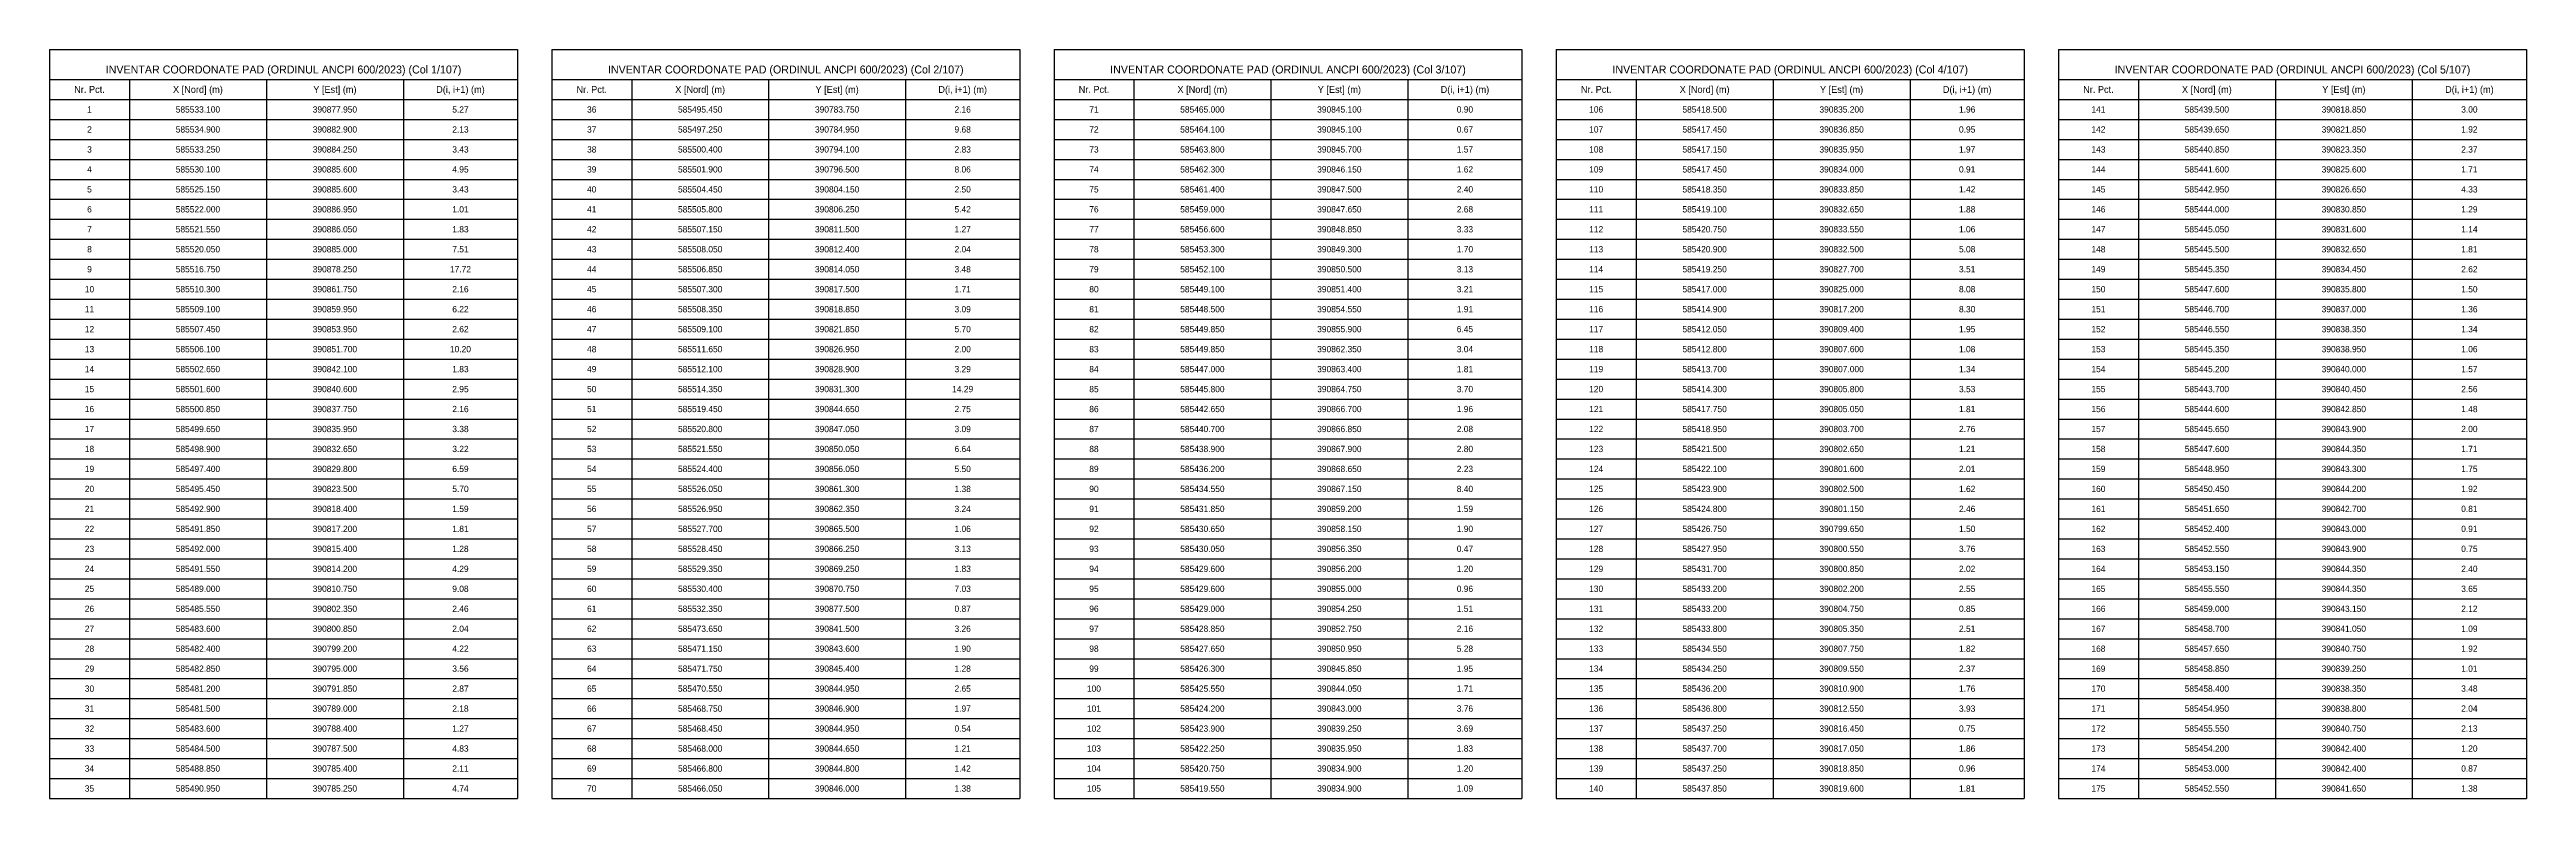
# Model space of a CAD drawing. Header units: metres. Extents: x 390541 to 400782, y 585056 to 585871.
# Drawn here: x 391372 to 391806, y 585739.8 to 585871.1 of the extents above; entities that cross this region are included whole.
import ezdxf
from ezdxf.enums import TextEntityAlignment as Align

# ---------------------------------------------------------------- set-up
doc = ezdxf.new("R2010")
doc.units = ezdxf.units.M
doc.layers.add('TABEL_PAD', color=7, linetype='Continuous')

msp = doc.modelspace()

# ---------------------------------------------------------------- linework, layer by layer
at = {"layer": 'TABEL_PAD', "color": 4}
for p, q in [((391372.04, 585871.06), (391454.04, 585871.06)), ((391372.04, 585871.06), (391372.04, 585739.81)), ((391454.04, 585871.06), (391454.04, 585739.81)), ((391460.04, 585871.06), (391542.04, 585871.06)), ((391460.04, 585871.06), (391460.04, 585739.81)), ((391542.04, 585871.06), (391542.04, 585739.81)), ((391548.04, 585871.06), (391630.04, 585871.06)), ((391548.04, 585871.06), (391548.04, 585739.81)), ((391630.04, 585871.06), (391630.04, 585739.81)), ((391636.04, 585871.06), (391718.04, 585871.06)), ((391636.04, 585871.06), (391636.04, 585739.81)), ((391718.04, 585871.06), (391718.04, 585739.81)), ((391724.04, 585871.06), (391806.04, 585871.06)), ((391724.04, 585871.06), (391724.04, 585739.81)), ((391806.04, 585871.06), (391806.04, 585739.81)), ((391372.04, 585865.81), (391454.04, 585865.81)), ((391386.04, 585865.81), (391386.04, 585739.81)), ((391410.04, 585865.81), (391410.04, 585739.81)), ((391434.04, 585865.81), (391434.04, 585739.81)), ((391460.04, 585865.81), (391542.04, 585865.81)), ((391474.04, 585865.81), (391474.04, 585739.81)), ((391498.04, 585865.81), (391498.04, 585739.81)), ((391522.04, 585865.81), (391522.04, 585739.81)), ((391548.04, 585865.81), (391630.04, 585865.81)), ((391562.04, 585865.81), (391562.04, 585739.81)), ((391586.04, 585865.81), (391586.04, 585739.81)), ((391610.04, 585865.81), (391610.04, 585739.81)), ((391636.04, 585865.81), (391718.04, 585865.81)), ((391650.04, 585865.81), (391650.04, 585739.81)), ((391674.04, 585865.81), (391674.04, 585739.81)), ((391698.04, 585865.81), (391698.04, 585739.81)), ((391724.04, 585865.81), (391806.04, 585865.81)), ((391738.04, 585865.81), (391738.04, 585739.81)), ((391762.04, 585865.81), (391762.04, 585739.81)), ((391786.04, 585865.81), (391786.04, 585739.81)), ((391372.04, 585862.31), (391454.04, 585862.31)), ((391460.04, 585862.31), (391542.04, 585862.31)), ((391548.04, 585862.31), (391630.04, 585862.31)), ((391636.04, 585862.31), (391718.04, 585862.31)), ((391724.04, 585862.31), (391806.04, 585862.31))]:
    msp.add_line(p, q, dxfattribs=at)
at = {"layer": 'TABEL_PAD', "color": 7}
for p, q in [((391372.04, 585858.81), (391454.04, 585858.81)), ((391460.04, 585858.81), (391542.04, 585858.81)), ((391548.04, 585858.81), (391630.04, 585858.81)), ((391636.04, 585858.81), (391718.04, 585858.81)), ((391724.04, 585858.81), (391806.04, 585858.81)), ((391372.04, 585855.31), (391454.04, 585855.31)), ((391460.04, 585855.31), (391542.04, 585855.31)), ((391548.04, 585855.31), (391630.04, 585855.31)), ((391636.04, 585855.31), (391718.04, 585855.31)), ((391724.04, 585855.31), (391806.04, 585855.31)), ((391372.04, 585851.81), (391454.04, 585851.81)), ((391372.04, 585848.31), (391454.04, 585848.31)), ((391460.04, 585851.81), (391542.04, 585851.81)), ((391460.04, 585848.31), (391542.04, 585848.31)), ((391548.04, 585851.81), (391630.04, 585851.81)), ((391548.04, 585848.31), (391630.04, 585848.31)), ((391636.04, 585851.81), (391718.04, 585851.81)), ((391636.04, 585848.31), (391718.04, 585848.31)), ((391724.04, 585851.81), (391806.04, 585851.81)), ((391724.04, 585848.31), (391806.04, 585848.31)), ((391372.04, 585844.81), (391454.04, 585844.81)), ((391460.04, 585844.81), (391542.04, 585844.81)), ((391548.04, 585844.81), (391630.04, 585844.81)), ((391636.04, 585844.81), (391718.04, 585844.81)), ((391724.04, 585844.81), (391806.04, 585844.81)), ((391372.04, 585841.31), (391454.04, 585841.31)), ((391460.04, 585841.31), (391542.04, 585841.31)), ((391548.04, 585841.31), (391630.04, 585841.31)), ((391636.04, 585841.31), (391718.04, 585841.31)), ((391724.04, 585841.31), (391806.04, 585841.31)), ((391372.04, 585837.81), (391454.04, 585837.81)), ((391460.04, 585837.81), (391542.04, 585837.81)), ((391548.04, 585837.81), (391630.04, 585837.81)), ((391636.04, 585837.81), (391718.04, 585837.81)), ((391724.04, 585837.81), (391806.04, 585837.81)), ((391372.04, 585834.31), (391454.04, 585834.31)), ((391372.04, 585830.81), (391454.04, 585830.81)), ((391460.04, 585834.31), (391542.04, 585834.31)), ((391460.04, 585830.81), (391542.04, 585830.81)), ((391548.04, 585834.31), (391630.04, 585834.31)), ((391548.04, 585830.81), (391630.04, 585830.81)), ((391636.04, 585834.31), (391718.04, 585834.31)), ((391636.04, 585830.81), (391718.04, 585830.81)), ((391724.04, 585834.31), (391806.04, 585834.31)), ((391724.04, 585830.81), (391806.04, 585830.81)), ((391372.04, 585827.31), (391454.04, 585827.31)), ((391460.04, 585827.31), (391542.04, 585827.31)), ((391548.04, 585827.31), (391630.04, 585827.31)), ((391636.04, 585827.31), (391718.04, 585827.31)), ((391724.04, 585827.31), (391806.04, 585827.31)), ((391372.04, 585823.81), (391454.04, 585823.81)), ((391460.04, 585823.81), (391542.04, 585823.81)), ((391548.04, 585823.81), (391630.04, 585823.81)), ((391636.04, 585823.81), (391718.04, 585823.81)), ((391724.04, 585823.81), (391806.04, 585823.81)), ((391372.04, 585820.31), (391454.04, 585820.31)), ((391460.04, 585820.31), (391542.04, 585820.31)), ((391548.04, 585820.31), (391630.04, 585820.31)), ((391636.04, 585820.31), (391718.04, 585820.31)), ((391724.04, 585820.31), (391806.04, 585820.31)), ((391372.04, 585816.81), (391454.04, 585816.81)), ((391372.04, 585813.31), (391454.04, 585813.31)), ((391460.04, 585816.81), (391542.04, 585816.81)), ((391460.04, 585813.31), (391542.04, 585813.31)), ((391548.04, 585816.81), (391630.04, 585816.81)), ((391548.04, 585813.31), (391630.04, 585813.31)), ((391636.04, 585816.81), (391718.04, 585816.81)), ((391636.04, 585813.31), (391718.04, 585813.31)), ((391724.04, 585816.81), (391806.04, 585816.81)), ((391724.04, 585813.31), (391806.04, 585813.31)), ((391372.04, 585809.81), (391454.04, 585809.81)), ((391460.04, 585809.81), (391542.04, 585809.81)), ((391548.04, 585809.81), (391630.04, 585809.81)), ((391636.04, 585809.81), (391718.04, 585809.81)), ((391724.04, 585809.81), (391806.04, 585809.81)), ((391372.04, 585806.31), (391454.04, 585806.31)), ((391460.04, 585806.31), (391542.04, 585806.31)), ((391548.04, 585806.31), (391630.04, 585806.31)), ((391636.04, 585806.31), (391718.04, 585806.31)), ((391724.04, 585806.31), (391806.04, 585806.31)), ((391372.04, 585802.81), (391454.04, 585802.81)), ((391460.04, 585802.81), (391542.04, 585802.81)), ((391548.04, 585802.81), (391630.04, 585802.81)), ((391636.04, 585802.81), (391718.04, 585802.81)), ((391724.04, 585802.81), (391806.04, 585802.81)), ((391372.04, 585799.31), (391454.04, 585799.31)), ((391460.04, 585799.31), (391542.04, 585799.31)), ((391548.04, 585799.31), (391630.04, 585799.31)), ((391636.04, 585799.31), (391718.04, 585799.31)), ((391724.04, 585799.31), (391806.04, 585799.31)), ((391372.04, 585795.81), (391454.04, 585795.81)), ((391372.04, 585792.31), (391454.04, 585792.31)), ((391460.04, 585795.81), (391542.04, 585795.81)), ((391460.04, 585792.31), (391542.04, 585792.31)), ((391548.04, 585795.81), (391630.04, 585795.81)), ((391548.04, 585792.31), (391630.04, 585792.31)), ((391636.04, 585795.81), (391718.04, 585795.81)), ((391636.04, 585792.31), (391718.04, 585792.31)), ((391724.04, 585795.81), (391806.04, 585795.81)), ((391724.04, 585792.31), (391806.04, 585792.31)), ((391372.04, 585788.81), (391454.04, 585788.81)), ((391460.04, 585788.81), (391542.04, 585788.81)), ((391548.04, 585788.81), (391630.04, 585788.81)), ((391636.04, 585788.81), (391718.04, 585788.81)), ((391724.04, 585788.81), (391806.04, 585788.81)), ((391372.04, 585785.31), (391454.04, 585785.31)), ((391460.04, 585785.31), (391542.04, 585785.31)), ((391548.04, 585785.31), (391630.04, 585785.31)), ((391636.04, 585785.31), (391718.04, 585785.31)), ((391724.04, 585785.31), (391806.04, 585785.31)), ((391372.04, 585781.81), (391454.04, 585781.81)), ((391460.04, 585781.81), (391542.04, 585781.81)), ((391548.04, 585781.81), (391630.04, 585781.81)), ((391636.04, 585781.81), (391718.04, 585781.81)), ((391724.04, 585781.81), (391806.04, 585781.81)), ((391372.04, 585778.31), (391454.04, 585778.31)), ((391372.04, 585774.81), (391454.04, 585774.81)), ((391460.04, 585778.31), (391542.04, 585778.31)), ((391460.04, 585774.81), (391542.04, 585774.81)), ((391548.04, 585778.31), (391630.04, 585778.31)), ((391548.04, 585774.81), (391630.04, 585774.81)), ((391636.04, 585778.31), (391718.04, 585778.31)), ((391636.04, 585774.81), (391718.04, 585774.81)), ((391724.04, 585778.31), (391806.04, 585778.31)), ((391724.04, 585774.81), (391806.04, 585774.81)), ((391372.04, 585771.31), (391454.04, 585771.31)), ((391460.04, 585771.31), (391542.04, 585771.31)), ((391548.04, 585771.31), (391630.04, 585771.31)), ((391636.04, 585771.31), (391718.04, 585771.31)), ((391724.04, 585771.31), (391806.04, 585771.31)), ((391372.04, 585767.81), (391454.04, 585767.81)), ((391460.04, 585767.81), (391542.04, 585767.81)), ((391548.04, 585767.81), (391630.04, 585767.81)), ((391636.04, 585767.81), (391718.04, 585767.81)), ((391724.04, 585767.81), (391806.04, 585767.81)), ((391372.04, 585764.31), (391454.04, 585764.31)), ((391460.04, 585764.31), (391542.04, 585764.31)), ((391548.04, 585764.31), (391630.04, 585764.31)), ((391636.04, 585764.31), (391718.04, 585764.31)), ((391724.04, 585764.31), (391806.04, 585764.31)), ((391372.04, 585760.81), (391454.04, 585760.81)), ((391372.04, 585757.31), (391454.04, 585757.31)), ((391460.04, 585760.81), (391542.04, 585760.81)), ((391460.04, 585757.31), (391542.04, 585757.31)), ((391548.04, 585760.81), (391630.04, 585760.81)), ((391548.04, 585757.31), (391630.04, 585757.31)), ((391636.04, 585760.81), (391718.04, 585760.81)), ((391636.04, 585757.31), (391718.04, 585757.31)), ((391724.04, 585760.81), (391806.04, 585760.81)), ((391724.04, 585757.31), (391806.04, 585757.31)), ((391372.04, 585753.81), (391454.04, 585753.81)), ((391460.04, 585753.81), (391542.04, 585753.81)), ((391548.04, 585753.81), (391630.04, 585753.81)), ((391636.04, 585753.81), (391718.04, 585753.81)), ((391724.04, 585753.81), (391806.04, 585753.81)), ((391372.04, 585750.31), (391454.04, 585750.31)), ((391460.04, 585750.31), (391542.04, 585750.31)), ((391548.04, 585750.31), (391630.04, 585750.31)), ((391636.04, 585750.31), (391718.04, 585750.31)), ((391724.04, 585750.31), (391806.04, 585750.31)), ((391372.04, 585746.81), (391454.04, 585746.81)), ((391460.04, 585746.81), (391542.04, 585746.81)), ((391548.04, 585746.81), (391630.04, 585746.81)), ((391636.04, 585746.81), (391718.04, 585746.81)), ((391724.04, 585746.81), (391806.04, 585746.81)), ((391372.04, 585743.31), (391454.04, 585743.31)), ((391372.04, 585739.81), (391454.04, 585739.81)), ((391460.04, 585743.31), (391542.04, 585743.31)), ((391460.04, 585739.81), (391542.04, 585739.81)), ((391548.04, 585743.31), (391630.04, 585743.31)), ((391548.04, 585739.81), (391630.04, 585739.81)), ((391636.04, 585743.31), (391718.04, 585743.31)), ((391636.04, 585739.81), (391718.04, 585739.81)), ((391724.04, 585743.31), (391806.04, 585743.31)), ((391724.04, 585739.81), (391806.04, 585739.81))]:
    msp.add_line(p, q, dxfattribs=at)

# ---------------------------------------------------------------- texts
for s, height, p in [('INVENTAR COORDONATE PAD (ORDINUL ANCPI 600/2023) (Col 1/107)', 1.4, (391413.04, 585867.56)), ('INVENTAR COORDONATE PAD (ORDINUL ANCPI 600/2023) (Col 2/107)', 1.4, (391501.04, 585867.56)), ('INVENTAR COORDONATE PAD (ORDINUL ANCPI 600/2023) (Col 3/107)', 1.4, (391589.04, 585867.56)), ('INVENTAR COORDONATE PAD (ORDINUL ANCPI 600/2023) (Col 4/107)', 1.4, (391677.04, 585867.56)), ('INVENTAR COORDONATE PAD (ORDINUL ANCPI 600/2023) (Col 5/107)', 1.4, (391765.04, 585867.56)), ('1', 1.1, (391379.04, 585860.56)), ('585533.100', 1.1, (391398.04, 585860.56)), ('390877.950', 1.1, (391422.04, 585860.56)), ('5.27', 1.1, (391444.04, 585860.56)), ('36', 1.1, (391467.04, 585860.56)), ('585495.450', 1.1, (391486.04, 585860.56)), ('390783.750', 1.1, (391510.04, 585860.56)), ('2.16', 1.1, (391532.04, 585860.56)), ('71', 1.1, (391555.04, 585860.56)), ('585465.000', 1.1, (391574.04, 585860.56)), ('390845.100', 1.1, (391598.04, 585860.56)), ('0.90', 1.1, (391620.04, 585860.56)), ('106', 1.1, (391643.04, 585860.56)), ('585418.500', 1.1, (391662.04, 585860.56)), ('390835.200', 1.1, (391686.04, 585860.56)), ('1.96', 1.1, (391708.04, 585860.56)), ('141', 1.1, (391731.04, 585860.56)), ('585439.500', 1.1, (391750.04, 585860.56)), ('390818.850', 1.1, (391774.04, 585860.56)), ('3.00', 1.1, (391796.04, 585860.56)), ('2', 1.1, (391379.04, 585857.06)), ('585534.900', 1.1, (391398.04, 585857.06)), ('390882.900', 1.1, (391422.04, 585857.06)), ('2.13', 1.1, (391444.04, 585857.06)), ('37', 1.1, (391467.04, 585857.06)), ('585497.250', 1.1, (391486.04, 585857.06)), ('390784.950', 1.1, (391510.04, 585857.06)), ('9.68', 1.1, (391532.04, 585857.06)), ('72', 1.1, (391555.04, 585857.06)), ('585464.100', 1.1, (391574.04, 585857.06)), ('390845.100', 1.1, (391598.04, 585857.06)), ('0.67', 1.1, (391620.04, 585857.06)), ('107', 1.1, (391643.04, 585857.06)), ('585417.450', 1.1, (391662.04, 585857.06)), ('390836.850', 1.1, (391686.04, 585857.06)), ('0.95', 1.1, (391708.04, 585857.06)), ('142', 1.1, (391731.04, 585857.06)), ('585439.650', 1.1, (391750.04, 585857.06)), ('390821.850', 1.1, (391774.04, 585857.06)), ('1.92', 1.1, (391796.04, 585857.06)), ('3', 1.1, (391379.04, 585853.56)), ('585533.250', 1.1, (391398.04, 585853.56)), ('390884.250', 1.1, (391422.04, 585853.56)), ('3.43', 1.1, (391444.04, 585853.56)), ('38', 1.1, (391467.04, 585853.56)), ('585500.400', 1.1, (391486.04, 585853.56)), ('390794.100', 1.1, (391510.04, 585853.56)), ('2.83', 1.1, (391532.04, 585853.56)), ('73', 1.1, (391555.04, 585853.56)), ('585463.800', 1.1, (391574.04, 585853.56)), ('390845.700', 1.1, (391598.04, 585853.56)), ('1.57', 1.1, (391620.04, 585853.56)), ('108', 1.1, (391643.04, 585853.56)), ('585417.150', 1.1, (391662.04, 585853.56)), ('390835.950', 1.1, (391686.04, 585853.56)), ('1.97', 1.1, (391708.04, 585853.56)), ('143', 1.1, (391731.04, 585853.56)), ('585440.850', 1.1, (391750.04, 585853.56)), ('390823.350', 1.1, (391774.04, 585853.56)), ('2.37', 1.1, (391796.04, 585853.56)), ('4', 1.1, (391379.04, 585850.06)), ('585530.100', 1.1, (391398.04, 585850.06)), ('390885.600', 1.1, (391422.04, 585850.06)), ('4.95', 1.1, (391444.04, 585850.06)), ('39', 1.1, (391467.04, 585850.06)), ('585501.900', 1.1, (391486.04, 585850.06)), ('390796.500', 1.1, (391510.04, 585850.06)), ('8.06', 1.1, (391532.04, 585850.06)), ('74', 1.1, (391555.04, 585850.06)), ('585462.300', 1.1, (391574.04, 585850.06)), ('390846.150', 1.1, (391598.04, 585850.06)), ('1.62', 1.1, (391620.04, 585850.06)), ('109', 1.1, (391643.04, 585850.06)), ('585417.450', 1.1, (391662.04, 585850.06)), ('390834.000', 1.1, (391686.04, 585850.06)), ('0.91', 1.1, (391708.04, 585850.06)), ('144', 1.1, (391731.04, 585850.06)), ('585441.600', 1.1, (391750.04, 585850.06)), ('390825.600', 1.1, (391774.04, 585850.06)), ('1.71', 1.1, (391796.04, 585850.06)), ('5', 1.1, (391379.04, 585846.56)), ('6', 1.1, (391379.04, 585843.06)), ('585525.150', 1.1, (391398.04, 585846.56)), ('585522.000', 1.1, (391398.04, 585843.06)), ('390885.600', 1.1, (391422.04, 585846.56)), ('390886.950', 1.1, (391422.04, 585843.06)), ('3.43', 1.1, (391444.04, 585846.56)), ('1.01', 1.1, (391444.04, 585843.06)), ('40', 1.1, (391467.04, 585846.56)), ('41', 1.1, (391467.04, 585843.06)), ('585504.450', 1.1, (391486.04, 585846.56)), ('585505.800', 1.1, (391486.04, 585843.06)), ('390804.150', 1.1, (391510.04, 585846.56)), ('390806.250', 1.1, (391510.04, 585843.06)), ('5.42', 1.1, (391532.04, 585843.06)), ('2.50', 1.1, (391532.04, 585846.56)), ('75', 1.1, (391555.04, 585846.56)), ('76', 1.1, (391555.04, 585843.06)), ('585461.400', 1.1, (391574.04, 585846.56)), ('585459.000', 1.1, (391574.04, 585843.06)), ('390847.500', 1.1, (391598.04, 585846.56)), ('390847.650', 1.1, (391598.04, 585843.06)), ('2.40', 1.1, (391620.04, 585846.56)), ('2.68', 1.1, (391620.04, 585843.06)), ('110', 1.1, (391643.04, 585846.56)), ('111', 1.1, (391643.04, 585843.06)), ('585418.350', 1.1, (391662.04, 585846.56)), ('585419.100', 1.1, (391662.04, 585843.06)), ('390833.850', 1.1, (391686.04, 585846.56)), ('390832.650', 1.1, (391686.04, 585843.06)), ('1.42', 1.1, (391708.04, 585846.56)), ('1.88', 1.1, (391708.04, 585843.06)), ('145', 1.1, (391731.04, 585846.56)), ('146', 1.1, (391731.04, 585843.06)), ('585442.950', 1.1, (391750.04, 585846.56)), ('585444.000', 1.1, (391750.04, 585843.06)), ('390826.650', 1.1, (391774.04, 585846.56)), ('390830.850', 1.1, (391774.04, 585843.06)), ('4.33', 1.1, (391796.04, 585846.56)), ('1.29', 1.1, (391796.04, 585843.06)), ('7', 1.1, (391379.04, 585839.56)), ('585521.550', 1.1, (391398.04, 585839.56)), ('390886.050', 1.1, (391422.04, 585839.56)), ('1.83', 1.1, (391444.04, 585839.56)), ('42', 1.1, (391467.04, 585839.56)), ('585507.150', 1.1, (391486.04, 585839.56)), ('390811.500', 1.1, (391510.04, 585839.56)), ('1.27', 1.1, (391532.04, 585839.56)), ('77', 1.1, (391555.04, 585839.56)), ('585456.600', 1.1, (391574.04, 585839.56)), ('390848.850', 1.1, (391598.04, 585839.56)), ('3.33', 1.1, (391620.04, 585839.56)), ('112', 1.1, (391643.04, 585839.56)), ('585420.750', 1.1, (391662.04, 585839.56)), ('390833.550', 1.1, (391686.04, 585839.56)), ('1.06', 1.1, (391708.04, 585839.56)), ('147', 1.1, (391731.04, 585839.56)), ('585445.050', 1.1, (391750.04, 585839.56)), ('390831.600', 1.1, (391774.04, 585839.56)), ('1.14', 1.1, (391796.04, 585839.56)), ('8', 1.1, (391379.04, 585836.06)), ('585520.050', 1.1, (391398.04, 585836.06)), ('390885.000', 1.1, (391422.04, 585836.06)), ('7.51', 1.1, (391444.04, 585836.06)), ('43', 1.1, (391467.04, 585836.06)), ('585508.050', 1.1, (391486.04, 585836.06)), ('390812.400', 1.1, (391510.04, 585836.06)), ('2.04', 1.1, (391532.04, 585836.06)), ('78', 1.1, (391555.04, 585836.06)), ('585453.300', 1.1, (391574.04, 585836.06)), ('390849.300', 1.1, (391598.04, 585836.06)), ('1.70', 1.1, (391620.04, 585836.06)), ('113', 1.1, (391643.04, 585836.06)), ('585420.900', 1.1, (391662.04, 585836.06)), ('390832.500', 1.1, (391686.04, 585836.06)), ('5.08', 1.1, (391708.04, 585836.06)), ('148', 1.1, (391731.04, 585836.06)), ('585445.500', 1.1, (391750.04, 585836.06)), ('390832.650', 1.1, (391774.04, 585836.06)), ('1.81', 1.1, (391796.04, 585836.06)), ('9', 1.1, (391379.04, 585832.56)), ('585516.750', 1.1, (391398.04, 585832.56)), ('390878.250', 1.1, (391422.04, 585832.56)), ('17.72', 1.1, (391444.04, 585832.56)), ('44', 1.1, (391467.04, 585832.56)), ('585506.850', 1.1, (391486.04, 585832.56)), ('390814.050', 1.1, (391510.04, 585832.56)), ('3.48', 1.1, (391532.04, 585832.56)), ('79', 1.1, (391555.04, 585832.56)), ('585452.100', 1.1, (391574.04, 585832.56)), ('390850.500', 1.1, (391598.04, 585832.56)), ('3.13', 1.1, (391620.04, 585832.56)), ('114', 1.1, (391643.04, 585832.56)), ('585419.250', 1.1, (391662.04, 585832.56)), ('390827.700', 1.1, (391686.04, 585832.56)), ('3.51', 1.1, (391708.04, 585832.56)), ('149', 1.1, (391731.04, 585832.56)), ('585445.350', 1.1, (391750.04, 585832.56)), ('390834.450', 1.1, (391774.04, 585832.56)), ('2.62', 1.1, (391796.04, 585832.56)), ('10', 1.1, (391379.04, 585829.06)), ('585510.300', 1.1, (391398.04, 585829.06)), ('390861.750', 1.1, (391422.04, 585829.06)), ('2.16', 1.1, (391444.04, 585829.06)), ('45', 1.1, (391467.04, 585829.06)), ('585507.300', 1.1, (391486.04, 585829.06)), ('390817.500', 1.1, (391510.04, 585829.06)), ('1.71', 1.1, (391532.04, 585829.06)), ('80', 1.1, (391555.04, 585829.06)), ('585449.100', 1.1, (391574.04, 585829.06)), ('390851.400', 1.1, (391598.04, 585829.06)), ('3.21', 1.1, (391620.04, 585829.06)), ('115', 1.1, (391643.04, 585829.06)), ('585417.000', 1.1, (391662.04, 585829.06)), ('390825.000', 1.1, (391686.04, 585829.06)), ('8.08', 1.1, (391708.04, 585829.06)), ('150', 1.1, (391731.04, 585829.06)), ('585447.600', 1.1, (391750.04, 585829.06)), ('390835.800', 1.1, (391774.04, 585829.06)), ('1.50', 1.1, (391796.04, 585829.06)), ('11', 1.1, (391379.04, 585825.56)), ('12', 1.1, (391379.04, 585822.06)), ('585509.100', 1.1, (391398.04, 585825.56)), ('585507.450', 1.1, (391398.04, 585822.06)), ('390859.950', 1.1, (391422.04, 585825.56)), ('390853.950', 1.1, (391422.04, 585822.06)), ('6.22', 1.1, (391444.04, 585825.56)), ('2.62', 1.1, (391444.04, 585822.06)), ('46', 1.1, (391467.04, 585825.56)), ('47', 1.1, (391467.04, 585822.06)), ('585508.350', 1.1, (391486.04, 585825.56)), ('585509.100', 1.1, (391486.04, 585822.06)), ('390818.850', 1.1, (391510.04, 585825.56)), ('390821.850', 1.1, (391510.04, 585822.06)), ('3.09', 1.1, (391532.04, 585825.56)), ('5.70', 1.1, (391532.04, 585822.06)), ('81', 1.1, (391555.04, 585825.56)), ('82', 1.1, (391555.04, 585822.06)), ('585448.500', 1.1, (391574.04, 585825.56)), ('585449.850', 1.1, (391574.04, 585822.06)), ('390854.550', 1.1, (391598.04, 585825.56)), ('390855.900', 1.1, (391598.04, 585822.06)), ('6.45', 1.1, (391620.04, 585822.06)), ('1.91', 1.1, (391620.04, 585825.56)), ('116', 1.1, (391643.04, 585825.56)), ('117', 1.1, (391643.04, 585822.06)), ('585414.900', 1.1, (391662.04, 585825.56)), ('585412.050', 1.1, (391662.04, 585822.06)), ('390817.200', 1.1, (391686.04, 585825.56)), ('390809.400', 1.1, (391686.04, 585822.06)), ('8.30', 1.1, (391708.04, 585825.56)), ('1.95', 1.1, (391708.04, 585822.06)), ('151', 1.1, (391731.04, 585825.56)), ('152', 1.1, (391731.04, 585822.06)), ('585446.700', 1.1, (391750.04, 585825.56)), ('585446.550', 1.1, (391750.04, 585822.06)), ('390837.000', 1.1, (391774.04, 585825.56)), ('390838.350', 1.1, (391774.04, 585822.06)), ('1.36', 1.1, (391796.04, 585825.56)), ('1.34', 1.1, (391796.04, 585822.06)), ('13', 1.1, (391379.04, 585818.56)), ('585506.100', 1.1, (391398.04, 585818.56)), ('390851.700', 1.1, (391422.04, 585818.56)), ('10.20', 1.1, (391444.04, 585818.56)), ('48', 1.1, (391467.04, 585818.56)), ('585511.650', 1.1, (391486.04, 585818.56)), ('390826.950', 1.1, (391510.04, 585818.56)), ('2.00', 1.1, (391532.04, 585818.56)), ('83', 1.1, (391555.04, 585818.56)), ('585449.850', 1.1, (391574.04, 585818.56)), ('390862.350', 1.1, (391598.04, 585818.56)), ('3.04', 1.1, (391620.04, 585818.56)), ('118', 1.1, (391643.04, 585818.56)), ('585412.800', 1.1, (391662.04, 585818.56)), ('390807.600', 1.1, (391686.04, 585818.56)), ('1.08', 1.1, (391708.04, 585818.56)), ('153', 1.1, (391731.04, 585818.56)), ('585445.350', 1.1, (391750.04, 585818.56)), ('390838.950', 1.1, (391774.04, 585818.56)), ('1.06', 1.1, (391796.04, 585818.56)), ('14', 1.1, (391379.04, 585815.06)), ('585502.650', 1.1, (391398.04, 585815.06)), ('390842.100', 1.1, (391422.04, 585815.06)), ('1.83', 1.1, (391444.04, 585815.06)), ('49', 1.1, (391467.04, 585815.06)), ('585512.100', 1.1, (391486.04, 585815.06)), ('390828.900', 1.1, (391510.04, 585815.06)), ('3.29', 1.1, (391532.04, 585815.06)), ('84', 1.1, (391555.04, 585815.06)), ('585447.000', 1.1, (391574.04, 585815.06)), ('390863.400', 1.1, (391598.04, 585815.06)), ('1.81', 1.1, (391620.04, 585815.06)), ('119', 1.1, (391643.04, 585815.06)), ('585413.700', 1.1, (391662.04, 585815.06)), ('390807.000', 1.1, (391686.04, 585815.06)), ('1.34', 1.1, (391708.04, 585815.06)), ('154', 1.1, (391731.04, 585815.06)), ('585445.200', 1.1, (391750.04, 585815.06)), ('390840.000', 1.1, (391774.04, 585815.06)), ('1.57', 1.1, (391796.04, 585815.06)), ('15', 1.1, (391379.04, 585811.56)), ('585501.600', 1.1, (391398.04, 585811.56)), ('390840.600', 1.1, (391422.04, 585811.56)), ('2.95', 1.1, (391444.04, 585811.56)), ('50', 1.1, (391467.04, 585811.56)), ('585514.350', 1.1, (391486.04, 585811.56)), ('390831.300', 1.1, (391510.04, 585811.56)), ('14.29', 1.1, (391532.04, 585811.56)), ('85', 1.1, (391555.04, 585811.56)), ('585445.800', 1.1, (391574.04, 585811.56)), ('390864.750', 1.1, (391598.04, 585811.56)), ('3.70', 1.1, (391620.04, 585811.56)), ('120', 1.1, (391643.04, 585811.56)), ('585414.300', 1.1, (391662.04, 585811.56)), ('390805.800', 1.1, (391686.04, 585811.56)), ('3.53', 1.1, (391708.04, 585811.56)), ('155', 1.1, (391731.04, 585811.56)), ('585443.700', 1.1, (391750.04, 585811.56)), ('390840.450', 1.1, (391774.04, 585811.56)), ('2.56', 1.1, (391796.04, 585811.56)), ('16', 1.1, (391379.04, 585808.06)), ('17', 1.1, (391379.04, 585804.56)), ('585500.850', 1.1, (391398.04, 585808.06)), ('585499.650', 1.1, (391398.04, 585804.56)), ('390837.750', 1.1, (391422.04, 585808.06)), ('390835.950', 1.1, (391422.04, 585804.56)), ('3.38', 1.1, (391444.04, 585804.56)), ('2.16', 1.1, (391444.04, 585808.06)), ('51', 1.1, (391467.04, 585808.06)), ('52', 1.1, (391467.04, 585804.56)), ('585519.450', 1.1, (391486.04, 585808.06)), ('585520.800', 1.1, (391486.04, 585804.56)), ('390844.650', 1.1, (391510.04, 585808.06)), ('390847.050', 1.1, (391510.04, 585804.56)), ('3.09', 1.1, (391532.04, 585804.56)), ('2.75', 1.1, (391532.04, 585808.06)), ('86', 1.1, (391555.04, 585808.06)), ('87', 1.1, (391555.04, 585804.56)), ('585442.650', 1.1, (391574.04, 585808.06)), ('585440.700', 1.1, (391574.04, 585804.56)), ('390866.700', 1.1, (391598.04, 585808.06)), ('390866.850', 1.1, (391598.04, 585804.56)), ('2.08', 1.1, (391620.04, 585804.56)), ('1.96', 1.1, (391620.04, 585808.06)), ('121', 1.1, (391643.04, 585808.06)), ('122', 1.1, (391643.04, 585804.56)), ('585417.750', 1.1, (391662.04, 585808.06)), ('585418.950', 1.1, (391662.04, 585804.56)), ('390805.050', 1.1, (391686.04, 585808.06)), ('390803.700', 1.1, (391686.04, 585804.56)), ('2.76', 1.1, (391708.04, 585804.56)), ('1.81', 1.1, (391708.04, 585808.06)), ('156', 1.1, (391731.04, 585808.06)), ('157', 1.1, (391731.04, 585804.56)), ('585444.600', 1.1, (391750.04, 585808.06)), ('585445.650', 1.1, (391750.04, 585804.56)), ('390842.850', 1.1, (391774.04, 585808.06)), ('390843.900', 1.1, (391774.04, 585804.56)), ('2.00', 1.1, (391796.04, 585804.56)), ('1.48', 1.1, (391796.04, 585808.06)), ('18', 1.1, (391379.04, 585801.06)), ('585498.900', 1.1, (391398.04, 585801.06)), ('390832.650', 1.1, (391422.04, 585801.06)), ('3.22', 1.1, (391444.04, 585801.06)), ('53', 1.1, (391467.04, 585801.06)), ('585521.550', 1.1, (391486.04, 585801.06)), ('390850.050', 1.1, (391510.04, 585801.06)), ('6.64', 1.1, (391532.04, 585801.06)), ('88', 1.1, (391555.04, 585801.06)), ('585438.900', 1.1, (391574.04, 585801.06)), ('390867.900', 1.1, (391598.04, 585801.06)), ('2.80', 1.1, (391620.04, 585801.06)), ('123', 1.1, (391643.04, 585801.06)), ('585421.500', 1.1, (391662.04, 585801.06)), ('390802.650', 1.1, (391686.04, 585801.06)), ('1.21', 1.1, (391708.04, 585801.06)), ('158', 1.1, (391731.04, 585801.06)), ('585447.600', 1.1, (391750.04, 585801.06)), ('390844.350', 1.1, (391774.04, 585801.06)), ('1.71', 1.1, (391796.04, 585801.06)), ('19', 1.1, (391379.04, 585797.56)), ('585497.400', 1.1, (391398.04, 585797.56)), ('390829.800', 1.1, (391422.04, 585797.56)), ('6.59', 1.1, (391444.04, 585797.56)), ('54', 1.1, (391467.04, 585797.56)), ('585524.400', 1.1, (391486.04, 585797.56)), ('390856.050', 1.1, (391510.04, 585797.56)), ('5.50', 1.1, (391532.04, 585797.56)), ('89', 1.1, (391555.04, 585797.56)), ('585436.200', 1.1, (391574.04, 585797.56)), ('390868.650', 1.1, (391598.04, 585797.56)), ('2.23', 1.1, (391620.04, 585797.56)), ('124', 1.1, (391643.04, 585797.56)), ('585422.100', 1.1, (391662.04, 585797.56)), ('390801.600', 1.1, (391686.04, 585797.56)), ('2.01', 1.1, (391708.04, 585797.56)), ('159', 1.1, (391731.04, 585797.56)), ('585448.950', 1.1, (391750.04, 585797.56)), ('390843.300', 1.1, (391774.04, 585797.56)), ('1.75', 1.1, (391796.04, 585797.56)), ('20', 1.1, (391379.04, 585794.06)), ('585495.450', 1.1, (391398.04, 585794.06)), ('390823.500', 1.1, (391422.04, 585794.06)), ('5.70', 1.1, (391444.04, 585794.06)), ('55', 1.1, (391467.04, 585794.06)), ('585526.050', 1.1, (391486.04, 585794.06)), ('390861.300', 1.1, (391510.04, 585794.06)), ('1.38', 1.1, (391532.04, 585794.06)), ('90', 1.1, (391555.04, 585794.06)), ('585434.550', 1.1, (391574.04, 585794.06)), ('390867.150', 1.1, (391598.04, 585794.06)), ('8.40', 1.1, (391620.04, 585794.06)), ('125', 1.1, (391643.04, 585794.06)), ('585423.900', 1.1, (391662.04, 585794.06)), ('390802.500', 1.1, (391686.04, 585794.06)), ('1.62', 1.1, (391708.04, 585794.06)), ('160', 1.1, (391731.04, 585794.06)), ('585450.450', 1.1, (391750.04, 585794.06)), ('390844.200', 1.1, (391774.04, 585794.06)), ('1.92', 1.1, (391796.04, 585794.06)), ('21', 1.1, (391379.04, 585790.56)), ('22', 1.1, (391379.04, 585787.06)), ('585492.900', 1.1, (391398.04, 585790.56)), ('585491.850', 1.1, (391398.04, 585787.06)), ('390818.400', 1.1, (391422.04, 585790.56)), ('390817.200', 1.1, (391422.04, 585787.06)), ('1.59', 1.1, (391444.04, 585790.56)), ('1.81', 1.1, (391444.04, 585787.06)), ('56', 1.1, (391467.04, 585790.56)), ('57', 1.1, (391467.04, 585787.06)), ('585526.950', 1.1, (391486.04, 585790.56)), ('585527.700', 1.1, (391486.04, 585787.06)), ('390862.350', 1.1, (391510.04, 585790.56)), ('390865.500', 1.1, (391510.04, 585787.06)), ('3.24', 1.1, (391532.04, 585790.56)), ('1.06', 1.1, (391532.04, 585787.06)), ('91', 1.1, (391555.04, 585790.56)), ('92', 1.1, (391555.04, 585787.06)), ('585431.850', 1.1, (391574.04, 585790.56)), ('585430.650', 1.1, (391574.04, 585787.06)), ('390859.200', 1.1, (391598.04, 585790.56)), ('390858.150', 1.1, (391598.04, 585787.06)), ('1.59', 1.1, (391620.04, 585790.56)), ('1.90', 1.1, (391620.04, 585787.06)), ('126', 1.1, (391643.04, 585790.56)), ('127', 1.1, (391643.04, 585787.06)), ('585424.800', 1.1, (391662.04, 585790.56)), ('585426.750', 1.1, (391662.04, 585787.06)), ('390801.150', 1.1, (391686.04, 585790.56)), ('390799.650', 1.1, (391686.04, 585787.06)), ('2.46', 1.1, (391708.04, 585790.56)), ('1.50', 1.1, (391708.04, 585787.06)), ('161', 1.1, (391731.04, 585790.56)), ('162', 1.1, (391731.04, 585787.06)), ('585451.650', 1.1, (391750.04, 585790.56)), ('585452.400', 1.1, (391750.04, 585787.06)), ('390842.700', 1.1, (391774.04, 585790.56)), ('390843.000', 1.1, (391774.04, 585787.06)), ('0.81', 1.1, (391796.04, 585790.56)), ('0.91', 1.1, (391796.04, 585787.06)), ('23', 1.1, (391379.04, 585783.56)), ('585492.000', 1.1, (391398.04, 585783.56)), ('390815.400', 1.1, (391422.04, 585783.56)), ('1.28', 1.1, (391444.04, 585783.56)), ('58', 1.1, (391467.04, 585783.56)), ('585528.450', 1.1, (391486.04, 585783.56)), ('390866.250', 1.1, (391510.04, 585783.56)), ('3.13', 1.1, (391532.04, 585783.56)), ('93', 1.1, (391555.04, 585783.56)), ('585430.050', 1.1, (391574.04, 585783.56)), ('390856.350', 1.1, (391598.04, 585783.56)), ('0.47', 1.1, (391620.04, 585783.56)), ('128', 1.1, (391643.04, 585783.56)), ('585427.950', 1.1, (391662.04, 585783.56)), ('390800.550', 1.1, (391686.04, 585783.56)), ('3.76', 1.1, (391708.04, 585783.56)), ('163', 1.1, (391731.04, 585783.56)), ('585452.550', 1.1, (391750.04, 585783.56)), ('390843.900', 1.1, (391774.04, 585783.56)), ('0.75', 1.1, (391796.04, 585783.56)), ('24', 1.1, (391379.04, 585780.06)), ('585491.550', 1.1, (391398.04, 585780.06)), ('390814.200', 1.1, (391422.04, 585780.06)), ('4.29', 1.1, (391444.04, 585780.06)), ('59', 1.1, (391467.04, 585780.06)), ('585529.350', 1.1, (391486.04, 585780.06)), ('390869.250', 1.1, (391510.04, 585780.06)), ('1.83', 1.1, (391532.04, 585780.06)), ('94', 1.1, (391555.04, 585780.06)), ('585429.600', 1.1, (391574.04, 585780.06)), ('390856.200', 1.1, (391598.04, 585780.06)), ('1.20', 1.1, (391620.04, 585780.06)), ('129', 1.1, (391643.04, 585780.06)), ('585431.700', 1.1, (391662.04, 585780.06)), ('390800.850', 1.1, (391686.04, 585780.06)), ('2.02', 1.1, (391708.04, 585780.06)), ('164', 1.1, (391731.04, 585780.06)), ('585453.150', 1.1, (391750.04, 585780.06)), ('390844.350', 1.1, (391774.04, 585780.06)), ('2.40', 1.1, (391796.04, 585780.06)), ('25', 1.1, (391379.04, 585776.56)), ('585489.000', 1.1, (391398.04, 585776.56)), ('390810.750', 1.1, (391422.04, 585776.56)), ('9.08', 1.1, (391444.04, 585776.56)), ('60', 1.1, (391467.04, 585776.56)), ('585530.400', 1.1, (391486.04, 585776.56)), ('390870.750', 1.1, (391510.04, 585776.56)), ('7.03', 1.1, (391532.04, 585776.56)), ('95', 1.1, (391555.04, 585776.56)), ('585429.600', 1.1, (391574.04, 585776.56)), ('390855.000', 1.1, (391598.04, 585776.56)), ('0.96', 1.1, (391620.04, 585776.56)), ('130', 1.1, (391643.04, 585776.56)), ('585433.200', 1.1, (391662.04, 585776.56)), ('390802.200', 1.1, (391686.04, 585776.56)), ('2.55', 1.1, (391708.04, 585776.56)), ('165', 1.1, (391731.04, 585776.56)), ('585455.550', 1.1, (391750.04, 585776.56)), ('390844.350', 1.1, (391774.04, 585776.56)), ('3.65', 1.1, (391796.04, 585776.56)), ('26', 1.1, (391379.04, 585773.06)), ('27', 1.1, (391379.04, 585769.56)), ('585485.550', 1.1, (391398.04, 585773.06)), ('585483.600', 1.1, (391398.04, 585769.56)), ('390802.350', 1.1, (391422.04, 585773.06)), ('390800.850', 1.1, (391422.04, 585769.56)), ('2.46', 1.1, (391444.04, 585773.06)), ('2.04', 1.1, (391444.04, 585769.56)), ('61', 1.1, (391467.04, 585773.06)), ('62', 1.1, (391467.04, 585769.56)), ('585532.350', 1.1, (391486.04, 585773.06)), ('585473.650', 1.1, (391486.04, 585769.56)), ('390877.500', 1.1, (391510.04, 585773.06)), ('390841.500', 1.1, (391510.04, 585769.56)), ('3.26', 1.1, (391532.04, 585769.56)), ('0.87', 1.1, (391532.04, 585773.06)), ('96', 1.1, (391555.04, 585773.06)), ('97', 1.1, (391555.04, 585769.56)), ('585429.000', 1.1, (391574.04, 585773.06)), ('585428.850', 1.1, (391574.04, 585769.56)), ('390854.250', 1.1, (391598.04, 585773.06)), ('390852.750', 1.1, (391598.04, 585769.56)), ('2.16', 1.1, (391620.04, 585769.56)), ('1.51', 1.1, (391620.04, 585773.06)), ('131', 1.1, (391643.04, 585773.06)), ('132', 1.1, (391643.04, 585769.56)), ('585433.200', 1.1, (391662.04, 585773.06)), ('585433.800', 1.1, (391662.04, 585769.56)), ('390804.750', 1.1, (391686.04, 585773.06)), ('390805.350', 1.1, (391686.04, 585769.56)), ('0.85', 1.1, (391708.04, 585773.06)), ('2.51', 1.1, (391708.04, 585769.56)), ('166', 1.1, (391731.04, 585773.06)), ('167', 1.1, (391731.04, 585769.56)), ('585459.000', 1.1, (391750.04, 585773.06)), ('585458.700', 1.1, (391750.04, 585769.56)), ('390843.150', 1.1, (391774.04, 585773.06)), ('390841.050', 1.1, (391774.04, 585769.56)), ('2.12', 1.1, (391796.04, 585773.06)), ('1.09', 1.1, (391796.04, 585769.56)), ('28', 1.1, (391379.04, 585766.06)), ('585482.400', 1.1, (391398.04, 585766.06)), ('390799.200', 1.1, (391422.04, 585766.06)), ('4.22', 1.1, (391444.04, 585766.06)), ('63', 1.1, (391467.04, 585766.06)), ('585471.150', 1.1, (391486.04, 585766.06)), ('390843.600', 1.1, (391510.04, 585766.06)), ('1.90', 1.1, (391532.04, 585766.06)), ('98', 1.1, (391555.04, 585766.06)), ('585427.650', 1.1, (391574.04, 585766.06)), ('390850.950', 1.1, (391598.04, 585766.06)), ('5.28', 1.1, (391620.04, 585766.06)), ('133', 1.1, (391643.04, 585766.06)), ('585434.550', 1.1, (391662.04, 585766.06)), ('390807.750', 1.1, (391686.04, 585766.06)), ('1.82', 1.1, (391708.04, 585766.06)), ('168', 1.1, (391731.04, 585766.06)), ('585457.650', 1.1, (391750.04, 585766.06)), ('390840.750', 1.1, (391774.04, 585766.06)), ('1.92', 1.1, (391796.04, 585766.06)), ('29', 1.1, (391379.04, 585762.56)), ('585482.850', 1.1, (391398.04, 585762.56)), ('390795.000', 1.1, (391422.04, 585762.56)), ('3.56', 1.1, (391444.04, 585762.56)), ('64', 1.1, (391467.04, 585762.56)), ('585471.750', 1.1, (391486.04, 585762.56)), ('390845.400', 1.1, (391510.04, 585762.56)), ('1.28', 1.1, (391532.04, 585762.56)), ('99', 1.1, (391555.04, 585762.56)), ('585426.300', 1.1, (391574.04, 585762.56)), ('390845.850', 1.1, (391598.04, 585762.56)), ('1.95', 1.1, (391620.04, 585762.56)), ('134', 1.1, (391643.04, 585762.56)), ('585434.250', 1.1, (391662.04, 585762.56)), ('390809.550', 1.1, (391686.04, 585762.56)), ('2.37', 1.1, (391708.04, 585762.56)), ('169', 1.1, (391731.04, 585762.56)), ('585458.850', 1.1, (391750.04, 585762.56)), ('390839.250', 1.1, (391774.04, 585762.56)), ('1.01', 1.1, (391796.04, 585762.56)), ('30', 1.1, (391379.04, 585759.06)), ('585481.200', 1.1, (391398.04, 585759.06)), ('390791.850', 1.1, (391422.04, 585759.06)), ('2.87', 1.1, (391444.04, 585759.06)), ('65', 1.1, (391467.04, 585759.06)), ('585470.550', 1.1, (391486.04, 585759.06)), ('390844.950', 1.1, (391510.04, 585759.06)), ('2.65', 1.1, (391532.04, 585759.06)), ('100', 1.1, (391555.04, 585759.06)), ('585425.550', 1.1, (391574.04, 585759.06)), ('390844.050', 1.1, (391598.04, 585759.06)), ('1.71', 1.1, (391620.04, 585759.06)), ('135', 1.1, (391643.04, 585759.06)), ('585436.200', 1.1, (391662.04, 585759.06)), ('390810.900', 1.1, (391686.04, 585759.06)), ('1.76', 1.1, (391708.04, 585759.06)), ('170', 1.1, (391731.04, 585759.06)), ('585458.400', 1.1, (391750.04, 585759.06)), ('390838.350', 1.1, (391774.04, 585759.06)), ('3.48', 1.1, (391796.04, 585759.06)), ('31', 1.1, (391379.04, 585755.56)), ('32', 1.1, (391379.04, 585752.06)), ('585481.500', 1.1, (391398.04, 585755.56)), ('585483.600', 1.1, (391398.04, 585752.06)), ('390789.000', 1.1, (391422.04, 585755.56)), ('390788.400', 1.1, (391422.04, 585752.06)), ('2.18', 1.1, (391444.04, 585755.56)), ('1.27', 1.1, (391444.04, 585752.06)), ('66', 1.1, (391467.04, 585755.56)), ('67', 1.1, (391467.04, 585752.06)), ('585468.750', 1.1, (391486.04, 585755.56)), ('585468.450', 1.1, (391486.04, 585752.06)), ('390846.900', 1.1, (391510.04, 585755.56)), ('390844.950', 1.1, (391510.04, 585752.06)), ('0.54', 1.1, (391532.04, 585752.06)), ('1.97', 1.1, (391532.04, 585755.56)), ('101', 1.1, (391555.04, 585755.56)), ('102', 1.1, (391555.04, 585752.06)), ('585424.200', 1.1, (391574.04, 585755.56)), ('585423.900', 1.1, (391574.04, 585752.06)), ('390843.000', 1.1, (391598.04, 585755.56)), ('390839.250', 1.1, (391598.04, 585752.06)), ('3.76', 1.1, (391620.04, 585755.56)), ('3.69', 1.1, (391620.04, 585752.06)), ('136', 1.1, (391643.04, 585755.56)), ('137', 1.1, (391643.04, 585752.06)), ('585436.800', 1.1, (391662.04, 585755.56)), ('585437.250', 1.1, (391662.04, 585752.06)), ('390812.550', 1.1, (391686.04, 585755.56)), ('390816.450', 1.1, (391686.04, 585752.06)), ('3.93', 1.1, (391708.04, 585755.56)), ('0.75', 1.1, (391708.04, 585752.06)), ('171', 1.1, (391731.04, 585755.56)), ('172', 1.1, (391731.04, 585752.06)), ('585454.950', 1.1, (391750.04, 585755.56)), ('585455.550', 1.1, (391750.04, 585752.06)), ('390838.800', 1.1, (391774.04, 585755.56)), ('390840.750', 1.1, (391774.04, 585752.06)), ('2.04', 1.1, (391796.04, 585755.56)), ('2.13', 1.1, (391796.04, 585752.06)), ('33', 1.1, (391379.04, 585748.56)), ('585484.500', 1.1, (391398.04, 585748.56)), ('390787.500', 1.1, (391422.04, 585748.56)), ('4.83', 1.1, (391444.04, 585748.56)), ('68', 1.1, (391467.04, 585748.56)), ('585468.000', 1.1, (391486.04, 585748.56)), ('390844.650', 1.1, (391510.04, 585748.56)), ('1.21', 1.1, (391532.04, 585748.56)), ('103', 1.1, (391555.04, 585748.56)), ('585422.250', 1.1, (391574.04, 585748.56)), ('390835.950', 1.1, (391598.04, 585748.56)), ('1.83', 1.1, (391620.04, 585748.56)), ('138', 1.1, (391643.04, 585748.56)), ('585437.700', 1.1, (391662.04, 585748.56)), ('390817.050', 1.1, (391686.04, 585748.56)), ('1.86', 1.1, (391708.04, 585748.56)), ('173', 1.1, (391731.04, 585748.56)), ('585454.200', 1.1, (391750.04, 585748.56)), ('390842.400', 1.1, (391774.04, 585748.56)), ('1.20', 1.1, (391796.04, 585748.56)), ('34', 1.1, (391379.04, 585745.06)), ('585488.850', 1.1, (391398.04, 585745.06)), ('390785.400', 1.1, (391422.04, 585745.06)), ('2.11', 1.1, (391444.04, 585745.06)), ('69', 1.1, (391467.04, 585745.06)), ('585466.800', 1.1, (391486.04, 585745.06)), ('390844.800', 1.1, (391510.04, 585745.06)), ('1.42', 1.1, (391532.04, 585745.06)), ('104', 1.1, (391555.04, 585745.06)), ('585420.750', 1.1, (391574.04, 585745.06)), ('390834.900', 1.1, (391598.04, 585745.06)), ('1.20', 1.1, (391620.04, 585745.06)), ('139', 1.1, (391643.04, 585745.06)), ('585437.250', 1.1, (391662.04, 585745.06)), ('390818.850', 1.1, (391686.04, 585745.06)), ('0.96', 1.1, (391708.04, 585745.06)), ('174', 1.1, (391731.04, 585745.06)), ('585453.000', 1.1, (391750.04, 585745.06)), ('390842.400', 1.1, (391774.04, 585745.06)), ('0.87', 1.1, (391796.04, 585745.06)), ('35', 1.1, (391379.04, 585741.56)), ('585490.950', 1.1, (391398.04, 585741.56)), ('390785.250', 1.1, (391422.04, 585741.56)), ('4.74', 1.1, (391444.04, 585741.56)), ('70', 1.1, (391467.04, 585741.56)), ('585466.050', 1.1, (391486.04, 585741.56)), ('390846.000', 1.1, (391510.04, 585741.56)), ('1.38', 1.1, (391532.04, 585741.56)), ('105', 1.1, (391555.04, 585741.56)), ('585419.550', 1.1, (391574.04, 585741.56)), ('390834.900', 1.1, (391598.04, 585741.56)), ('1.09', 1.1, (391620.04, 585741.56)), ('140', 1.1, (391643.04, 585741.56)), ('585437.850', 1.1, (391662.04, 585741.56)), ('390819.600', 1.1, (391686.04, 585741.56)), ('1.81', 1.1, (391708.04, 585741.56)), ('175', 1.1, (391731.04, 585741.56)), ('585452.550', 1.1, (391750.04, 585741.56)), ('390841.650', 1.1, (391774.04, 585741.56)), ('1.38', 1.1, (391796.04, 585741.56))]:
    msp.add_text(s, height=height, dxfattribs=at).set_placement(p, align=Align.MIDDLE_CENTER)
at = {"layer": 'TABEL_PAD', "color": 4}
for s, p in [('Nr. Pct.', (391379.04, 585864.06)), ('X [Nord] (m)', (391398.04, 585864.06)), ('Y [Est] (m)', (391422.04, 585864.06)), ('D(i, i+1) (m)', (391444.04, 585864.06)), ('Nr. Pct.', (391467.04, 585864.06)), ('X [Nord] (m)', (391486.04, 585864.06)), ('Y [Est] (m)', (391510.04, 585864.06)), ('D(i, i+1) (m)', (391532.04, 585864.06)), ('Nr. Pct.', (391555.04, 585864.06)), ('X [Nord] (m)', (391574.04, 585864.06)), ('Y [Est] (m)', (391598.04, 585864.06)), ('D(i, i+1) (m)', (391620.04, 585864.06)), ('Nr. Pct.', (391643.04, 585864.06)), ('X [Nord] (m)', (391662.04, 585864.06)), ('Y [Est] (m)', (391686.04, 585864.06)), ('D(i, i+1) (m)', (391708.04, 585864.06)), ('Nr. Pct.', (391731.04, 585864.06)), ('X [Nord] (m)', (391750.04, 585864.06)), ('Y [Est] (m)', (391774.04, 585864.06)), ('D(i, i+1) (m)', (391796.04, 585864.06))]:
    msp.add_text(s, height=1.2, dxfattribs=at).set_placement(p, align=Align.MIDDLE_CENTER)

doc.saveas('drawing.dxf')
